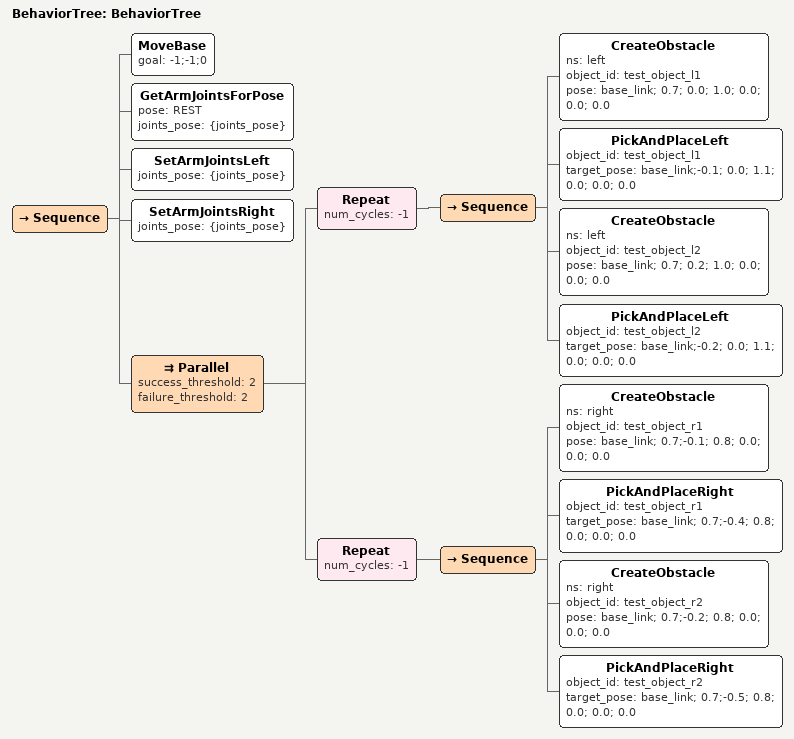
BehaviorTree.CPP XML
<root main_tree_to_execute="BehaviorTree">

    <BehaviorTree ID="BehaviorTree">
        <Sequence>
            <MoveBase goal="-1;-1;0"/>
            <GetArmJointsForPose pose="REST" joints_pose="{joints_pose}" />
            <SetArmJointsLeft joints_pose="{joints_pose}" />
            <SetArmJointsRight joints_pose="{joints_pose}" />
            <Parallel success_threshold="2" failure_threshold="2">
                <Repeat num_cycles="-1">
                    <Sequence>
                        <CreateObstacle ns="left" object_id="test_object_l1" pose="base_link; 0.7; 0.0; 1.0; 0.0; 0.0; 0.0" />
                        <PickAndPlaceLeft object_id="test_object_l1" target_pose="base_link;-0.1; 0.0; 1.1; 0.0; 0.0; 0.0" />
                        <CreateObstacle ns="left" object_id="test_object_l2" pose="base_link; 0.7; 0.2; 1.0; 0.0; 0.0; 0.0" />
                        <PickAndPlaceLeft object_id="test_object_l2" target_pose="base_link;-0.2; 0.0; 1.1; 0.0; 0.0; 0.0" />
                    </Sequence>
                </Repeat>
                <Repeat num_cycles="-1">
                    <Sequence>
                        <CreateObstacle ns="right" object_id="test_object_r1" pose="base_link; 0.7;-0.1; 0.8; 0.0; 0.0; 0.0" />
                        <PickAndPlaceRight object_id="test_object_r1" target_pose="base_link; 0.7;-0.4; 0.8; 0.0; 0.0; 0.0" />
                        <CreateObstacle ns="right" object_id="test_object_r2" pose="base_link; 0.7;-0.2; 0.8; 0.0; 0.0; 0.0" />
                        <PickAndPlaceRight object_id="test_object_r2" target_pose="base_link; 0.7;-0.5; 0.8; 0.0; 0.0; 0.0" />
                    </Sequence>
                </Repeat>
            </Parallel >
        </Sequence>
    </BehaviorTree>

</root>
